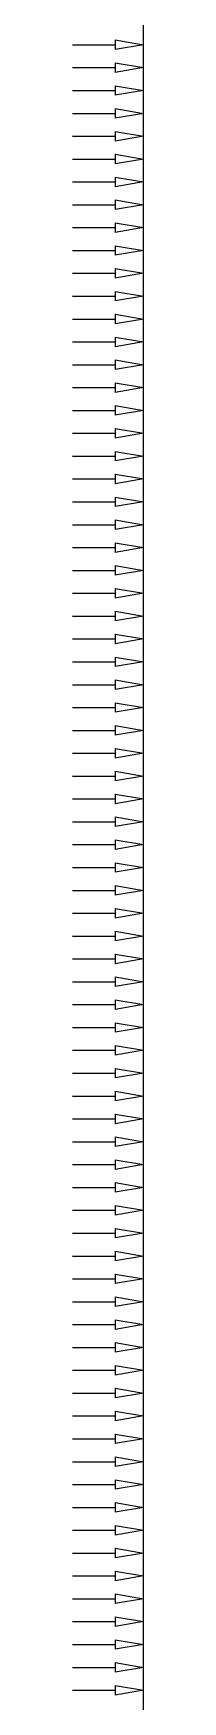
# Model space of a CAD drawing. Extents: x -212 to 3502, y -496 to 4155.
# Drawn here: x -12.5 to 0, y 3574 to 3866 of the extents above; entities that cross this region are included whole.
import ezdxf

# ---------------------------------------------------------------- set-up
doc = ezdxf.new("R2010")
doc.units = 0
doc.layers.add('Analysis_layer', color=70, linetype='Continuous')
doc.styles.get("Standard").update_dxf_attribs({"font": 'arial.ttf'})

# ---------------------------------------------------------------- blocks, each defined once
blk = doc.blocks.new('*U12')
for p, q in [((-6.25, 1932), (-2.5, 1932)), ((-6.25, 1930), (-2.5, 1930)), ((-6.25, 1928), (-2.5, 1928)), ((-6.25, 1926), (-2.5, 1926)), ((-6.25, 1924), (-2.5, 1924)), ((-6.25, 1922), (-2.5, 1922)), ((-6.25, 1920), (-2.5, 1920)), ((-6.25, 1918), (-2.5, 1918)), ((-6.25, 1916), (-2.5, 1916)), ((-6.25, 1914), (-2.5, 1914)), ((-6.25, 1912), (-2.5, 1912)), ((-6.25, 1910), (-2.5, 1910)), ((-6.25, 1908), (-2.5, 1908)), ((-6.25, 1906), (-2.5, 1906)), ((-6.25, 1904), (-2.5, 1904)), ((-6.25, 1902), (-2.5, 1902)), ((-6.25, 1900), (-2.5, 1900)), ((-6.25, 1898), (-2.5, 1898)), ((-6.25, 1896), (-2.5, 1896)), ((-6.25, 1894), (-2.5, 1894)), ((-6.25, 1892), (-2.5, 1892)), ((-6.25, 1890), (-2.5, 1890)), ((-6.25, 1888), (-2.5, 1888)), ((-6.25, 1886), (-2.5, 1886)), ((-6.25, 1884), (-2.5, 1884)), ((-6.25, 1882), (-2.5, 1882)), ((-6.25, 1880), (-2.5, 1880)), ((-6.25, 1878), (-2.5, 1878)), ((-6.25, 1876), (-2.5, 1876)), ((-6.25, 1874), (-2.5, 1874)), ((-6.25, 1872), (-2.5, 1872)), ((-6.25, 1870), (-2.5, 1870)), ((-6.25, 1868), (-2.5, 1868)), ((-6.25, 1866), (-2.5, 1866)), ((-6.25, 1864), (-2.5, 1864)), ((-6.25, 1862), (-2.5, 1862)), ((-6.25, 1860), (-2.5, 1860)), ((-6.25, 1858), (-2.5, 1858)), ((-6.25, 1856), (-2.5, 1856)), ((-6.25, 1854), (-2.5, 1854)), ((-6.25, 1852), (-2.5, 1852)), ((-6.25, 1850), (-2.5, 1850)), ((-6.25, 1848), (-2.5, 1848)), ((-6.25, 1846), (-2.5, 1846)), ((-6.25, 1844), (-2.5, 1844)), ((-6.25, 1842), (-2.5, 1842)), ((-6.25, 1840), (-2.5, 1840)), ((-6.25, 1838), (-2.5, 1838)), ((-6.25, 1836), (-2.5, 1836)), ((-6.25, 1834), (-2.5, 1834)), ((-6.25, 1832), (-2.5, 1832)), ((-6.25, 1830), (-2.5, 1830)), ((-6.25, 1828), (-2.5, 1828)), ((-6.25, 1826), (-2.5, 1826)), ((-6.25, 1824), (-2.5, 1824)), ((-6.25, 1822), (-2.5, 1822)), ((-6.25, 1820), (-2.5, 1820)), ((-6.25, 1818), (-2.5, 1818)), ((-6.25, 1816), (-2.5, 1816)), ((-6.25, 1814), (-2.5, 1814)), ((-6.25, 1812), (-2.5, 1812)), ((-6.25, 1810), (-2.5, 1810)), ((-6.25, 1808), (-2.5, 1808)), ((-6.25, 1806), (-2.5, 1806)), ((-6.25, 1804), (-2.5, 1804)), ((-6.25, 1802), (-2.5, 1802)), ((-6.25, 1800), (-2.5, 1800)), ((-6.25, 1798), (-2.5, 1798)), ((-6.25, 1796), (-2.5, 1796)), ((-6.25, 1794), (-2.5, 1794)), ((-6.25, 1792), (-2.5, 1792)), ((-6.25, 1790), (-2.5, 1790)), ((-6.25, 1788), (-2.5, 1788))]:
    blk.add_line(p, q)
at = {"color": 0, "linetype": 'ByBlock', "lineweight": -2}
for p, q in [((-2.5, 1932.42), (0, 1932)), ((-2.5, 1932.42), (-2.5, 1931.58)), ((0, 1932), (-2.5, 1931.58)), ((-2.5, 1930.42), (0, 1930)), ((-2.5, 1930.42), (-2.5, 1929.58)), ((0, 1930), (-2.5, 1929.58)), ((-2.5, 1928.42), (0, 1928)), ((-2.5, 1928.42), (-2.5, 1927.58)), ((0, 1928), (-2.5, 1927.58)), ((-2.5, 1926.42), (0, 1926)), ((-2.5, 1926.42), (-2.5, 1925.58)), ((0, 1926), (-2.5, 1925.58)), ((-2.5, 1924.42), (0, 1924)), ((-2.5, 1924.42), (-2.5, 1923.58)), ((0, 1924), (-2.5, 1923.58)), ((-2.5, 1922.42), (0, 1922)), ((-2.5, 1922.42), (-2.5, 1921.58)), ((0, 1922), (-2.5, 1921.58)), ((-2.5, 1920.42), (0, 1920)), ((-2.5, 1920.42), (-2.5, 1919.58)), ((0, 1920), (-2.5, 1919.58)), ((-2.5, 1918.42), (0, 1918)), ((-2.5, 1918.42), (-2.5, 1917.58)), ((0, 1918), (-2.5, 1917.58)), ((-2.5, 1916.42), (0, 1916)), ((-2.5, 1916.42), (-2.5, 1915.58)), ((0, 1916), (-2.5, 1915.58)), ((-2.5, 1914.42), (0, 1914)), ((-2.5, 1914.42), (-2.5, 1913.58)), ((0, 1914), (-2.5, 1913.58)), ((-2.5, 1912.42), (0, 1912)), ((-2.5, 1912.42), (-2.5, 1911.58)), ((0, 1912), (-2.5, 1911.58)), ((-2.5, 1910.42), (0, 1910)), ((-2.5, 1910.42), (-2.5, 1909.58)), ((0, 1910), (-2.5, 1909.58)), ((-2.5, 1908.42), (0, 1908)), ((-2.5, 1908.42), (-2.5, 1907.58)), ((0, 1908), (-2.5, 1907.58)), ((-2.5, 1906.42), (0, 1906)), ((-2.5, 1906.42), (-2.5, 1905.58)), ((0, 1906), (-2.5, 1905.58)), ((-2.5, 1904.42), (0, 1904)), ((-2.5, 1904.42), (-2.5, 1903.58)), ((0, 1904), (-2.5, 1903.58)), ((-2.5, 1902.42), (0, 1902)), ((-2.5, 1902.42), (-2.5, 1901.58)), ((0, 1902), (-2.5, 1901.58)), ((-2.5, 1900.42), (0, 1900)), ((-2.5, 1900.42), (-2.5, 1899.58)), ((0, 1900), (-2.5, 1899.58)), ((-2.5, 1898.42), (0, 1898)), ((-2.5, 1898.42), (-2.5, 1897.58)), ((0, 1898), (-2.5, 1897.58)), ((-2.5, 1896.42), (0, 1896)), ((-2.5, 1896.42), (-2.5, 1895.58)), ((0, 1896), (-2.5, 1895.58)), ((-2.5, 1894.42), (0, 1894)), ((-2.5, 1894.42), (-2.5, 1893.58)), ((0, 1894), (-2.5, 1893.58)), ((-2.5, 1892.42), (0, 1892)), ((-2.5, 1892.42), (-2.5, 1891.58)), ((0, 1892), (-2.5, 1891.58)), ((-2.5, 1890.42), (0, 1890)), ((-2.5, 1890.42), (-2.5, 1889.58)), ((0, 1890), (-2.5, 1889.58)), ((-2.5, 1888.42), (0, 1888)), ((-2.5, 1888.42), (-2.5, 1887.58)), ((0, 1888), (-2.5, 1887.58)), ((-2.5, 1886.42), (0, 1886)), ((-2.5, 1886.42), (-2.5, 1885.58)), ((0, 1886), (-2.5, 1885.58)), ((-2.5, 1884.42), (0, 1884)), ((-2.5, 1884.42), (-2.5, 1883.58)), ((0, 1884), (-2.5, 1883.58)), ((-2.5, 1882.42), (0, 1882)), ((-2.5, 1882.42), (-2.5, 1881.58)), ((0, 1882), (-2.5, 1881.58)), ((-2.5, 1880.42), (0, 1880)), ((-2.5, 1880.42), (-2.5, 1879.58)), ((0, 1880), (-2.5, 1879.58)), ((-2.5, 1878.42), (0, 1878)), ((-2.5, 1878.42), (-2.5, 1877.58)), ((0, 1878), (-2.5, 1877.58)), ((-2.5, 1876.42), (0, 1876)), ((-2.5, 1876.42), (-2.5, 1875.58)), ((0, 1876), (-2.5, 1875.58)), ((-2.5, 1874.42), (0, 1874)), ((-2.5, 1874.42), (-2.5, 1873.58)), ((0, 1874), (-2.5, 1873.58)), ((-2.5, 1872.42), (0, 1872)), ((-2.5, 1872.42), (-2.5, 1871.58)), ((0, 1872), (-2.5, 1871.58)), ((-2.5, 1870.42), (0, 1870)), ((-2.5, 1870.42), (-2.5, 1869.58)), ((0, 1870), (-2.5, 1869.58)), ((-2.5, 1868.42), (0, 1868)), ((-2.5, 1868.42), (-2.5, 1867.58)), ((0, 1868), (-2.5, 1867.58)), ((-2.5, 1866.42), (0, 1866)), ((-2.5, 1866.42), (-2.5, 1865.58)), ((0, 1866), (-2.5, 1865.58)), ((-2.5, 1864.42), (0, 1864)), ((-2.5, 1864.42), (-2.5, 1863.58)), ((0, 1864), (-2.5, 1863.58)), ((-2.5, 1862.42), (0, 1862)), ((-2.5, 1862.42), (-2.5, 1861.58)), ((0, 1862), (-2.5, 1861.58)), ((-2.5, 1860.42), (0, 1860)), ((-2.5, 1860.42), (-2.5, 1859.58)), ((0, 1860), (-2.5, 1859.58)), ((-2.5, 1858.42), (0, 1858)), ((-2.5, 1858.42), (-2.5, 1857.58)), ((0, 1858), (-2.5, 1857.58)), ((-2.5, 1856.42), (0, 1856)), ((-2.5, 1856.42), (-2.5, 1855.58)), ((0, 1856), (-2.5, 1855.58)), ((-2.5, 1854.42), (0, 1854)), ((-2.5, 1854.42), (-2.5, 1853.58)), ((0, 1854), (-2.5, 1853.58)), ((-2.5, 1852.42), (0, 1852)), ((-2.5, 1852.42), (-2.5, 1851.58)), ((0, 1852), (-2.5, 1851.58)), ((-2.5, 1850.42), (0, 1850)), ((-2.5, 1850.42), (-2.5, 1849.58)), ((0, 1850), (-2.5, 1849.58)), ((-2.5, 1848.42), (0, 1848)), ((-2.5, 1848.42), (-2.5, 1847.58)), ((0, 1848), (-2.5, 1847.58)), ((-2.5, 1846.42), (0, 1846)), ((-2.5, 1846.42), (-2.5, 1845.58)), ((0, 1846), (-2.5, 1845.58)), ((-2.5, 1844.42), (0, 1844)), ((-2.5, 1844.42), (-2.5, 1843.58)), ((0, 1844), (-2.5, 1843.58)), ((-2.5, 1842.42), (0, 1842)), ((-2.5, 1842.42), (-2.5, 1841.58)), ((0, 1842), (-2.5, 1841.58)), ((-2.5, 1840.42), (0, 1840)), ((-2.5, 1840.42), (-2.5, 1839.58)), ((0, 1840), (-2.5, 1839.58)), ((-2.5, 1838.42), (0, 1838)), ((-2.5, 1838.42), (-2.5, 1837.58)), ((0, 1838), (-2.5, 1837.58)), ((-2.5, 1836.42), (0, 1836)), ((-2.5, 1836.42), (-2.5, 1835.58)), ((0, 1836), (-2.5, 1835.58)), ((-2.5, 1834.42), (0, 1834)), ((-2.5, 1834.42), (-2.5, 1833.58)), ((0, 1834), (-2.5, 1833.58)), ((-2.5, 1832.42), (0, 1832)), ((-2.5, 1832.42), (-2.5, 1831.58)), ((0, 1832), (-2.5, 1831.58)), ((-2.5, 1830.42), (0, 1830)), ((-2.5, 1830.42), (-2.5, 1829.58)), ((0, 1830), (-2.5, 1829.58)), ((-2.5, 1828.42), (0, 1828)), ((-2.5, 1828.42), (-2.5, 1827.58)), ((0, 1828), (-2.5, 1827.58)), ((-2.5, 1826.42), (0, 1826)), ((-2.5, 1826.42), (-2.5, 1825.58)), ((0, 1826), (-2.5, 1825.58)), ((-2.5, 1824.42), (0, 1824)), ((-2.5, 1824.42), (-2.5, 1823.58)), ((0, 1824), (-2.5, 1823.58)), ((-2.5, 1822.42), (0, 1822)), ((-2.5, 1822.42), (-2.5, 1821.58)), ((0, 1822), (-2.5, 1821.58)), ((-2.5, 1820.42), (0, 1820)), ((-2.5, 1820.42), (-2.5, 1819.58)), ((0, 1820), (-2.5, 1819.58)), ((-2.5, 1818.42), (0, 1818)), ((-2.5, 1818.42), (-2.5, 1817.58)), ((0, 1818), (-2.5, 1817.58)), ((-2.5, 1816.42), (0, 1816)), ((-2.5, 1816.42), (-2.5, 1815.58)), ((0, 1816), (-2.5, 1815.58)), ((-2.5, 1814.42), (0, 1814)), ((-2.5, 1814.42), (-2.5, 1813.58)), ((0, 1814), (-2.5, 1813.58)), ((-2.5, 1812.42), (0, 1812)), ((-2.5, 1812.42), (-2.5, 1811.58)), ((0, 1812), (-2.5, 1811.58)), ((-2.5, 1810.42), (0, 1810)), ((-2.5, 1810.42), (-2.5, 1809.58)), ((0, 1810), (-2.5, 1809.58)), ((-2.5, 1808.42), (0, 1808)), ((-2.5, 1808.42), (-2.5, 1807.58)), ((0, 1808), (-2.5, 1807.58)), ((-2.5, 1806.42), (0, 1806)), ((-2.5, 1806.42), (-2.5, 1805.58)), ((0, 1806), (-2.5, 1805.58)), ((-2.5, 1804.42), (0, 1804)), ((-2.5, 1804.42), (-2.5, 1803.58)), ((0, 1804), (-2.5, 1803.58)), ((-2.5, 1802.42), (0, 1802)), ((-2.5, 1802.42), (-2.5, 1801.58)), ((0, 1802), (-2.5, 1801.58)), ((-2.5, 1800.42), (0, 1800)), ((-2.5, 1800.42), (-2.5, 1799.58)), ((0, 1800), (-2.5, 1799.58)), ((-2.5, 1798.42), (0, 1798)), ((-2.5, 1798.42), (-2.5, 1797.58)), ((0, 1798), (-2.5, 1797.58)), ((-2.5, 1796.42), (0, 1796)), ((-2.5, 1796.42), (-2.5, 1795.58)), ((0, 1796), (-2.5, 1795.58)), ((-2.5, 1794.42), (0, 1794)), ((-2.5, 1794.42), (-2.5, 1793.58)), ((0, 1794), (-2.5, 1793.58)), ((-2.5, 1792.42), (0, 1792)), ((-2.5, 1792.42), (-2.5, 1791.58)), ((0, 1792), (-2.5, 1791.58)), ((-2.5, 1790.42), (0, 1790)), ((-2.5, 1790.42), (-2.5, 1789.58)), ((0, 1790), (-2.5, 1789.58)), ((-2.5, 1788.42), (0, 1788)), ((-2.5, 1788.42), (-2.5, 1787.58)), ((0, 1788), (-2.5, 1787.58))]:
    blk.add_line(p, q, dxfattribs=at)
at = {"layer": 'Defpoints'}
blk.add_line((0, 0), (0, 2075), dxfattribs=at)
blk.add_attdef('q-force', (-12.5, 0), '', height=2.5)

msp = doc.modelspace()

# ---------------------------------------------------------------- linework, layer by layer
at = {"layer": 'Analysis_layer'}
msp.add_lwpolyline([(0, 0), (0, 2075), (0, 4150)], dxfattribs=at)

# ---------------------------------------------------------------- block references
at = {"layer": 'Analysis_layer', "xscale": 2, "yscale": 2, "zscale": 2}
msp.add_blockref('*U12', (0, 0), dxfattribs=at)

doc.saveas('drawing.dxf')
